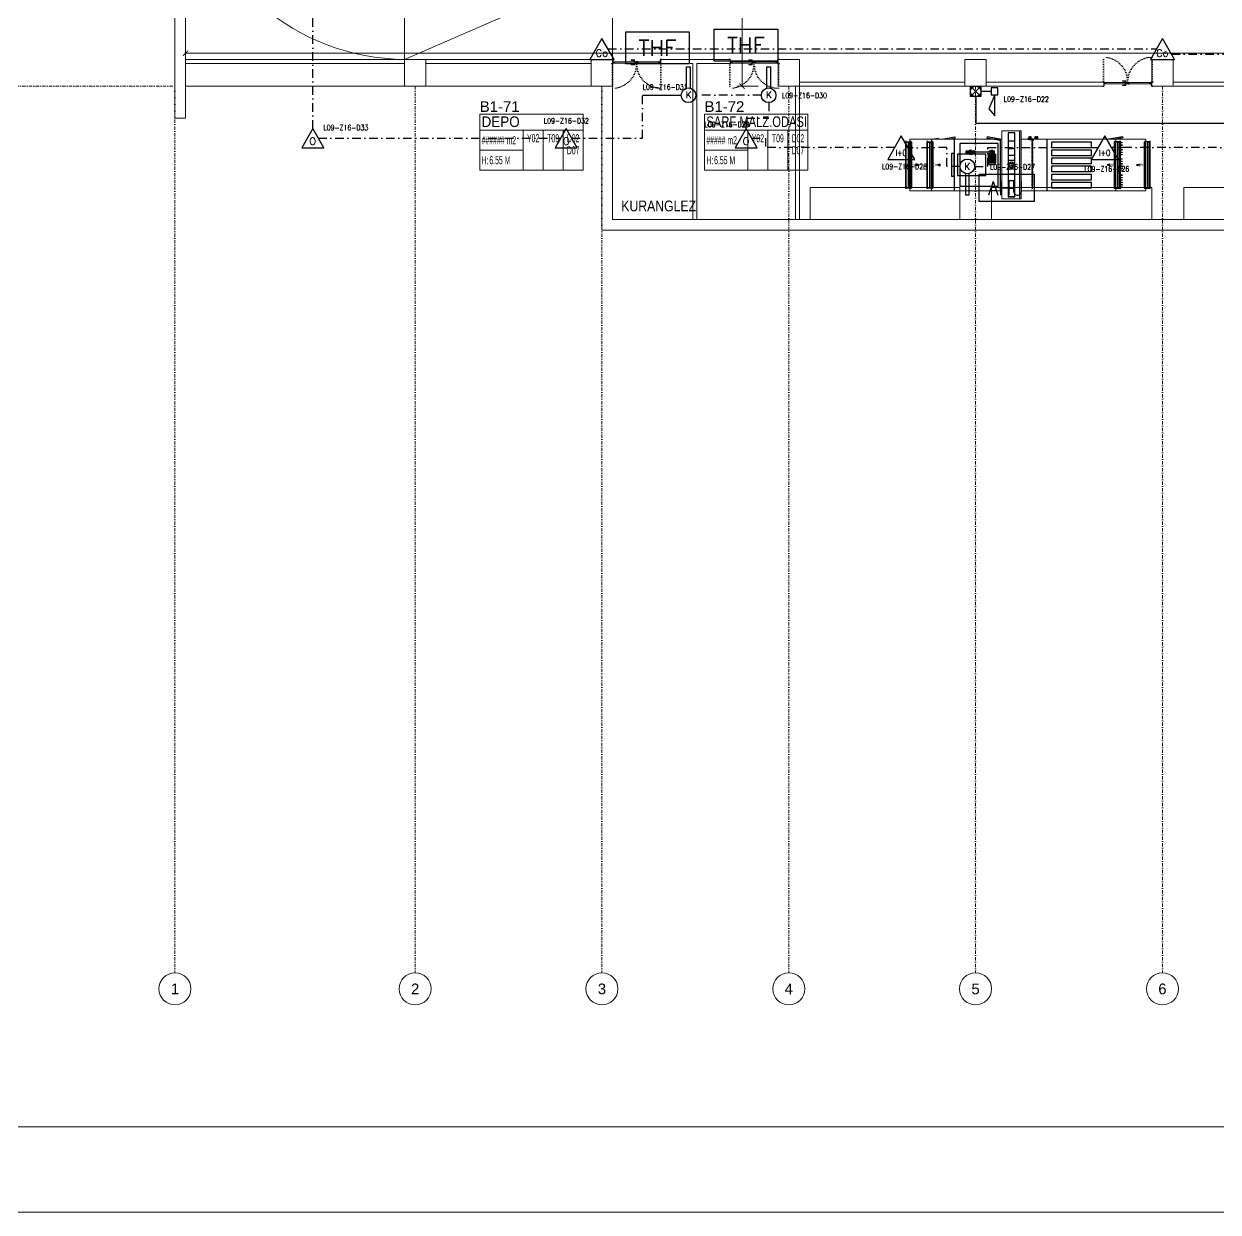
# Model space of a CAD drawing. Header units: metres. Extents: x -19121 to 152404, y -12107 to 29421.
# Drawn here: x 55434 to 59909, y -4219 to 233 of the extents above; entities that cross this region are included whole.
import ezdxf
from ezdxf.enums import TextEntityAlignment as Align

# ---------------------------------------------------------------- set-up
doc = ezdxf.new("R2010")
doc.units = ezdxf.units.M
doc.header["$LTSCALE"] = 50
doc.header["$MEASUREMENT"] = 0
for name, pattern in [('DASHDOT', [25.4, 12.7, -6.35, 0, -6.35]), ('DASHDOT2', [0.5, 0.25, -0.125, 0, -0.125]), ('DOT2', [0.125, 0, -0.125]), ('HIDDEN', [0.375, 0.25, -0.125])]:
    doc.linetypes.add(name, pattern=pattern)
doc.layers.get('0').update_dxf_attribs({"color": 9, "lineweight": 9})
for name, color, linetype, lineweight in [('00', 9, 'Continuous', 9), ('01', 9, 'Continuous', 9), ('06B', 9, 'Continuous', 9), ('06C', 9, 'Continuous', 9), ('06D', 9, 'Continuous', 9), ('09', 9, 'Continuous', 9), ('10', 9, 'Continuous', 9), ('20', 9, 'DOT2', 9), ('21', 9, 'Continuous', 9), ('21_mahal200', 9, 'Continuous', 9), ('24', 9, 'DASHDOT2', 9), ('25', 9, 'Continuous', 9), ('32-ekipman', 9, 'Continuous', 9), ('40A', 9, 'Continuous', 9), ('E-DEDEKTÖR NUMARALARI', 20, 'Continuous', 30), ('E-KABLO', 7, 'Continuous', 30), ('E-KABLO @ 1', 7, 'Continuous', 30), ('E-KANAL TİPİ DUMAN DEDEKTÖRÜ', 7, 'Continuous', 30), ('E-KARBONMONOKSİT DEDEKTÖRÜ', 7, 'Continuous', 30), ('E-KOMBİNE DEDEKTÖR (ISI+OPTİK DUMAN)', 7, 'Continuous', 30), ('E-OPTİK DUMAN DEDEKTÖRÜ', 7, 'Continuous', 30), ('E-TAZE HAVA FANI', 7, 'Continuous', 30), ('E-YANGIN', 7, 'Continuous', 30), ('E-YANGIN İHBAR KORNASI+FLAŞÖR', 7, 'Continuous', 30)]:
    doc.layers.add(name, color=color, linetype=linetype, lineweight=lineweight)
doc.styles.add('Arial', font='arial.ttf', dxfattribs={"height": 2.5})
doc.styles.add('E-YAZI', font='txttw.shx', dxfattribs={"height": 200})
doc.styles.add('MuuM_TEXT-STANDART', font='ARIALN.TTF')
doc.styles.add('ROMANS8', font='Txttw.shx')
doc.styles.get("Standard").update_dxf_attribs({"font": 'ARIALN.TTF'})
doc.dimstyles.new('MuuM_DIM200', dxfattribs={"dimscale": 20, "dimtxt": 2, "dimasz": 1, "dimexe": 1, "dimexo": 1, "dimgap": 1, "dimtad": 1, "dimdec": 1, "dimrnd": 0.5, "dimdsep": 46, "dimtxsty": 'MuuM_TEXT-STANDART', "dimblk": 'ARCHTICK', "dimcen": 0, "dimdle": 0.15, "dimclrd": 256, "dimclre": 256, "dimclrt": 256, "dimadec": 0, "dimazin": 0, "dimtfac": 5, "dimtdec": 1, "dimtix": 1, "dimtmove": 2, "dimatfit": 3, "dimldrblk": 'DOT', "dimfxl": 3, "dimfxlon": 1, "dimtolj": 1, "dimlwd": -1, "dimlwe": -1, "dimarcsym": 0})

# ---------------------------------------------------------------- blocks, each defined once
blk = doc.blocks.new('0_aks')
at = {"linetype": 'Continuous'}
blk.add_circle((0, 0), 3, dxfattribs=at)
at = {"style": 'Arial'}
blk.add_attdef('AKS', text='', height=2, dxfattribs=at).set_placement((0, 0), align=Align.MIDDLE_CENTER)
blk = doc.blocks.new('p-akslar_yeni')
at = {"layer": '24'}
for points in [[(-2190, -8575), (6415, -8575)], [(6415, -8575), (6415, -11897.2)], [(7315, -8575), (7315, -11897.2)], [(8015, -8575), (8015, -11897.2)], [(8715, -8575), (8715, -11897.2)], [(9415, -8575), (9415, -11897.2)], [(10115, -8575), (10115, -11897.2)]]:
    blk.add_lwpolyline(points, dxfattribs=at)
at = {"layer": '21', "xscale": 20, "yscale": 20, "zscale": 20}
for p, values in [((6415, -11957.2), {'AKS': '1'}), ((7315, -11957.2), {'AKS': '2'}), ((8015, -11957.2), {'AKS': '3'}), ((8715, -11957.2), {'AKS': '4'}), ((9415, -11957.2), {'AKS': '5'}), ((10115, -11957.2), {'AKS': '6'})]:
    blk.add_blockref('0_aks', p, dxfattribs=at).add_auto_attribs(values)
blk = doc.blocks.new('100_KARBONMONOKSİT DEDEKTÖRÜ 085')
at = {"layer": 'E-KARBONMONOKSİT DEDEKTÖRÜ', "color": 4}
blk.add_lwpolyline([(2.26, 0), (0, 3.92), (-2.26, 0)], close=True, dxfattribs=at)
at = {"layer": 'E-KARBONMONOKSİT DEDEKTÖRÜ', "color": 3, "style": 'E-YAZI'}
blk.add_text('Co', height=1.36, dxfattribs=at).set_placement((-0.02, 1.2), align=Align.MIDDLE)
blk = doc.blocks.new('KANAL TİPİ DUMAN DEDEKTÖRÜ')
at = {"layer": 'E-KANAL TİPİ DUMAN DEDEKTÖRÜ', "color": 4}
for p, q in [((0, 0.473), (0, 0)), ((0.085, 0), (0.085, 0.473)), ((0, 0), (0.085, 0))]:
    blk.add_line(p, q, dxfattribs=at)
blk.add_circle((0.043, 0.628), 0.161, dxfattribs=at)
at = {"layer": 'E-KANAL TİPİ DUMAN DEDEKTÖRÜ', "color": 3, "style": 'ROMANS8', "text_generation_flag": 4}
blk.add_text('K', height=0.15, rotation=359.907, dxfattribs=at).set_placement((0.043, 0.628), align=Align.MIDDLE)
blk = doc.blocks.new('100_YANGIN İHBAR KORNASI+FLAŞÖR 085')
at = {"layer": 'E-YANGIN İHBAR KORNASI+FLAŞÖR', "color": 4}
for p, q in [((0.56, 5.32), (0.56, 1.4)), ((1.69, 4.04), (0.56, 5.32)), ((0.58, 1.4), (1.69, 4.04)), ((-0.02, 1.4), (-0.02, 0.11)), ((1.27, 1.4), (-0.02, 1.4)), ((-0.02, 0.11), (1.27, 0.11)), ((1.27, 0.11), (1.27, 1.4)), ((1.27, 0.76), (3.17, 0.76)), ((3.17, 1.74), (5.13, -0.22))]:
    blk.add_line(p, q, dxfattribs=at)
blk.add_lwpolyline([(3.17, -0.22), (3.17, 1.74), (5.13, 1.74), (5.13, -0.22)], close=True, dxfattribs=at)
blk.add_lwpolyline([(5.13, 1.74), (3.17, -0.22)], dxfattribs=at)
blk.add_circle((4.15, 0.76), 0.979, dxfattribs=at)
blk = doc.blocks.new('E-AHU KLIMA SANTRALI')
at = {"layer": 'E-YANGIN', "color": 2}
blk.add_lwpolyline([(-68.5, 0), (-68.5, 69), (68.5, 69), (68.5, 0)], close=True, dxfattribs=at)
at = {"layer": 'E-YANGIN', "color": 2, "style": 'E-YAZI'}
blk.add_text('AHU', height=34, dxfattribs=at).set_placement((-47.3, 16.4))
blk = doc.blocks.new('*U365')
at = {"layer": 'E-KANAL TİPİ DUMAN DEDEKTÖRÜ', "color": 4}
for p, q in [((-0.42, 6.28), (0.42, 6.28)), ((-0.42, 1.55), (-0.42, 6.28)), ((0.42, 6.28), (0.42, 1.55))]:
    blk.add_line(p, q, dxfattribs=at)
blk.add_circle((0, 0), 1.61, dxfattribs=at)
at = {"layer": 'E-KANAL TİPİ DUMAN DEDEKTÖRÜ', "color": 3, "style": 'ROMANS8'}
blk.add_text('K', height=1.5, rotation=359.9592, dxfattribs=at).set_placement((0.06, 0.1), align=Align.MIDDLE)
blk = doc.blocks.new('100_KOMBİNE DEDEKTÖR (ISI+OPTİK DUMAN) 085')
at = {"layer": 'E-KOMBİNE DEDEKTÖR (ISI+OPTİK DUMAN)', "color": 4}
blk.add_lwpolyline([(2.55, 0), (0, 4.42), (-2.55, 0)], close=True, dxfattribs=at)
at = {"layer": 'E-KOMBİNE DEDEKTÖR (ISI+OPTİK DUMAN)', "color": 3, "style": 'E-YAZI', "width": 0.8}
blk.add_text('I+O', height=1.102, dxfattribs=at).set_placement((-0.02, 1.22), align=Align.MIDDLE)
blk = doc.blocks.new('100_OPTİK DUMAN DEDEKTÖRÜ 085')
at = {"layer": 'E-OPTİK DUMAN DEDEKTÖRÜ', "color": 4}
blk.add_lwpolyline([(2.06, 0), (0, 3.57), (-2.06, 0)], close=True, dxfattribs=at)
at = {"layer": 'E-OPTİK DUMAN DEDEKTÖRÜ', "color": 3, "style": 'E-YAZI'}
blk.add_text('O', height=1.36, dxfattribs=at).set_placement((-0.02, 1.2), align=Align.MIDDLE)
blk = doc.blocks.new('A$C4053522B')
at = {"layer": 'E-TAZE HAVA FANI', "color": 4}
blk.add_lwpolyline([(-35, 0), (-35, 35.3), (35, 35.3), (35, 0)], close=True, dxfattribs=at)
at = {"layer": 'E-TAZE HAVA FANI', "color": 3, "style": 'E-YAZI'}
blk.add_text('THF', height=17.38, dxfattribs=at).set_placement((0, 17.6), align=Align.MIDDLE_CENTER)
blk = doc.blocks.new('1.bod.mimari.elk')
at = {"layer": '01'}
for points in [[(40, -8750), (0, -8750), (0, -2950), (40, -2950), (40, -8750), (40, -8750)], [(860, -8630), (940, -8630), (940, -8530), (860, -8530)], [(1560, -8630), (1640, -8630), (1640, -8530), (1560, -8530)], [(2260, -8630), (2340, -8630), (2340, -8530), (2260, -8530)], [(2960, -8630), (3040, -8630), (3040, -8530), (2960, -8530)], [(3660, -8630), (3740, -8630), (3740, -8530), (3660, -8530)]]:
    blk.add_lwpolyline(points, close=True, dxfattribs=at)
blk = doc.blocks.new('P-KURANGLEZ')
at = {"layer": '01'}
blk.add_lwpolyline([(5355, -500), (5355, -540), (1600, -540), (1600, 0), (1640, 0), (1640, -500)], close=True, dxfattribs=at)
at = {"layer": '21', "style": 'MuuM_TEXT-STANDART'}
blk.add_text('KURANGLEZ', height=40, dxfattribs=at).set_placement((1672.4, -468.9))
blk = doc.blocks.new('_ArchTick')
at = {"color": 0, "linetype": 'ByBlock', "const_width": 0.15}
blk.add_lwpolyline([(-0.5, -0.5), (0.5, 0.5)], dxfattribs=at)
blk = doc.blocks.new('*D449')
at = {"layer": '25', "transparency": 16777216}
for p, q in [((89936.1, -1744.3), (101902.1, -1744.3)), ((89939.1, -1804.3), (89939.1, -1724.3)), ((101899.1, -1768), (101899.1, -1724.3))]:
    blk.add_line(p, q, dxfattribs=at)
at = {"layer": '25', "transparency": 16777216, "xscale": 20, "yscale": 20, "zscale": 20, "rotation": 180}
blk.add_blockref('_ArchTick', (89939.1, -1744.3), dxfattribs=at)
at = {"layer": '25', "transparency": 16777216, "xscale": 20, "yscale": 20, "zscale": 20}
blk.add_blockref('_ArchTick', (101899.1, -1744.3), dxfattribs=at)
at = {"layer": '25', "transparency": 16777216, "insert": (95919.1, -1698.8), "char_height": 50, "attachment_point": 5, "style": 'MuuM_TEXT-STANDART'}
blk.add_mtext('\\A1;11960', dxfattribs=at)
blk = doc.blocks.new('_Dot')
at = {"color": 0, "linetype": 'ByBlock', "lineweight": -2}
blk.add_line((-0.5, 0), (-1, 0), dxfattribs=at)
at = {"color": 0, "linetype": 'ByBlock', "const_width": 0.5}
blk.add_lwpolyline([(-0.25, 0, 1), (0.25, 0, 1)], format="xyb", close=True, dxfattribs=at)
blk = doc.blocks.new('*D450')
at = {"layer": '25', "transparency": 16777216}
for p, q in [((92023.8, -1068), (92003.8, -1068)), ((92023.8, -1871), (92023.8, -1065)), ((92083.8, -1868), (92003.8, -1868))]:
    blk.add_line(p, q, dxfattribs=at)
at = {"layer": '25', "transparency": 16777216, "xscale": 20, "yscale": 20, "zscale": 20}
for p, rotation in [((92023.8, -1068), 90), ((92023.8, -1868), 270)]:
    blk.add_blockref('_ArchTick', p, dxfattribs=dict(at, rotation=rotation))
at = {"layer": '25', "transparency": 16777216, "insert": (91978.3, -1468), "char_height": 50, "attachment_point": 5, "rotation": 90, "style": 'MuuM_TEXT-STANDART'}
blk.add_mtext('\\A1;800', dxfattribs=at)
blk = doc.blocks.new('lhjgsddv vxxcv')
for p, q in [((3444, 2240), (3505, 2240)), ((3444, 2240), (3505, 2240)), ((3444, -305), (3444, 2240)), ((4105, 2240), (3505, 2240)), ((4166, 2240), (4105, 2240)), ((4166, 2240), (4105, 2240)), ((4166, -305), (4166, 2240)), ((0, 1935), (800, 1935)), ((0, 0), (0, 1935)), ((800, 1935), (861, 1935)), ((800, 0), (800, 1935)), ((861, 1935), (1661, 1935)), ((1661, 1935), (1661, 1935)), ((1722, 1935), (1661, 1935)), ((1722, 1935), (1783, 1935)), ((3383, 1935), (1783, 1935)), ((3444, 1935), (3383, 1935)), ((4166, 1935), (4227, 1935)), ((4427, 1935), (4227, 1935)), ((4627, 1935), (4427, 1935)), ((4602, 1855), (4552, 1880)), ((4552, 1830), (4602, 1855)), ((4602, 1805), (4552, 1830)), ((5127, 1935), (4627, 1935)), ((5188, 1935), (5127, 1935)), ((5188, 1935), (5249, 1935)), ((6849, 1935), (5249, 1935)), ((7649, 1935), (6849, 1935)), ((7710, 1935), (7649, 1935)), ((7710, 0), (7710, 1935)), ((8771, 1935), (7710, 1935)), ((7870, 1935), (7971, 1935)), ((8832, 1935), (8771, 1935)), ((8832, 0), (8832, 1935)), ((0, 0), (800, 0)), ((800, 0), (861, 0)), ((861, 0), (1661, 0)), ((1722, 0), (1661, 0)), ((1722, 0), (1783, 0)), ((3383, 0), (1783, 0)), ((3444, 0), (3383, 0)), ((4166, 0), (4227, 0)), ((4427, 0), (4227, 0)), ((4627, 0), (4427, 0)), ((5127, 0), (4627, 0)), ((5188, 0), (5127, 0)), ((5188, 0), (5249, 0)), ((6849, 0), (5249, 0)), ((7649, 0), (6849, 0)), ((7710, 0), (7649, 0)), ((7710, 0), (7971, 0)), ((8771, 0), (7971, 0)), ((8832, 0), (8771, 0)), ((3444, -305), (3505, -305)), ((3444, -305), (3505, -305)), ((4105, -305), (3505, -305)), ((4166, -305), (4105, -305)), ((4166, -305), (4105, -305))]:
    blk.add_line(p, q)
at = {"color": 252, "lineweight": -3}
for p, q in [((4105, -305), (4105, 2240)), ((-160, 67), (-160, 1867)), ((-67, 97), (-67, 1837)), ((25, 67), (25, 1867)), ((640, 68), (640, 1868)), ((733, 98), (733, 1838)), ((825, 68), (825, 1868)), ((1661, 0), (1661, 1935)), ((1661, 25), (1661, 1910)), ((3383, 0), (3383, 1935)), ((3930, 2165), (3680, 2165)), ((3930, 1855), (3680, 1855)), ((4552, 1780), (4602, 1805)), ((5127, 0), (5127, 1935)), ((7685, 68), (7685, 1868)), ((7777, 98), (7777, 1838)), ((7870, 68), (7870, 1868)), ((8807, 67), (8807, 1867)), ((8899, 97), (8899, 1837)), ((8992, 67), (8992, 1867)), ((1867, 567), (1867, 1368)), ((3930, 1566), (3680, 1566)), ((4602, 1755), (4552, 1780)), ((4552, 1730), (4602, 1755)), ((4602, 1705), (4552, 1730)), ((4552, 1680), (4602, 1705)), ((4602, 1655), (4552, 1680)), ((4552, 1630), (4602, 1655)), ((4602, 1605), (4552, 1630)), ((4552, 1580), (4602, 1605)), ((4602, 1555), (4552, 1580)), ((4552, 1530), (4602, 1555)), ((4602, 1505), (4552, 1530)), ((4552, 1480), (4602, 1505)), ((4602, 1455), (4552, 1480)), ((4552, 1430), (4602, 1455)), ((4602, 1405), (4552, 1430)), ((4552, 1380), (4602, 1405)), ((4602, 1355), (4552, 1380)), ((4552, 1330), (4602, 1355)), ((3930, 1318), (3680, 1318)), ((3930, 1128), (3680, 1128)), ((3930, 1008), (3680, 1008)), ((3705, 992), (3680, 942)), ((3730, 942), (3680, 942)), ((3930, 927), (3680, 927)), ((3705, 992), (3730, 942)), ((3905, 942), (3880, 992)), ((3930, 992), (3880, 992)), ((3905, 942), (3930, 992)), ((4602, 1305), (4552, 1330)), ((4552, 1280), (4602, 1305)), ((4602, 1255), (4552, 1280)), ((4552, 1230), (4602, 1255)), ((4602, 1205), (4552, 1230)), ((4552, 1180), (4602, 1205)), ((4602, 1155), (4552, 1180)), ((4552, 1130), (4602, 1155)), ((4602, 1105), (4552, 1130)), ((4552, 1080), (4602, 1105)), ((4602, 1055), (4552, 1080)), ((4552, 1030), (4602, 1055)), ((4602, 1005), (4552, 1030)), ((4552, 980), (4602, 1005)), ((4602, 955), (4552, 980)), ((4552, 930), (4602, 955)), ((4602, 905), (4552, 930)), ((4552, 880), (4602, 905)), ((3152, 483), (2104, 483)), ((2968, 567), (2968, 887)), ((3012, 567), (3012, 887)), ((3064, 567), (3064, 887)), ((3116, 567), (3116, 887)), ((3160, 567), (3160, 887)), ((3189, 567), (3189, 887)), ((3200, 567), (3200, 887)), ((3930, 807), (3680, 807)), ((3930, 617), (3680, 617)), ((4602, 855), (4552, 880)), ((4552, 830), (4602, 855)), ((4602, 805), (4552, 830)), ((4552, 780), (4602, 805)), ((4602, 755), (4552, 780)), ((4552, 730), (4602, 755)), ((4602, 705), (4552, 730)), ((4552, 680), (4602, 705)), ((4602, 655), (4552, 680)), ((4552, 630), (4602, 655)), ((4602, 605), (4552, 630)), ((4552, 580), (4602, 605)), ((4602, 555), (4552, 580)), ((4552, 530), (4602, 555)), ((4602, 505), (4552, 530)), ((4552, 480), (4602, 505)), ((4602, 455), (4552, 480)), ((4552, 430), (4602, 455)), ((861, 0), (1058, -34)), ((1058, -34), (1064, 0)), ((1183, 0), (1675, -87)), ((1472, 0), (1684, -37)), ((1661, 0), (1661, 0)), ((3375, 50), (2883, -37)), ((3384, 0), (2891, -86)), ((3384, 0), (3375, 50)), ((3930, 369), (3680, 369)), ((3930, 80), (3680, 80)), ((4618, 50), (4421, 15)), ((4430, -34), (4421, 15)), ((4627, 0), (4430, -34)), ((4602, 405), (4552, 430)), ((4552, 380), (4602, 405)), ((4602, 355), (4552, 380)), ((4552, 330), (4602, 355)), ((4602, 305), (4552, 330)), ((4552, 280), (4602, 305)), ((4602, 255), (4552, 280)), ((4552, 230), (4602, 255)), ((4602, 205), (4552, 230)), ((4552, 180), (4602, 205)), ((4602, 155), (4552, 180)), ((4552, 130), (4602, 155)), ((4602, 105), (4552, 130)), ((4552, 80), (4602, 105)), ((4602, 55), (4552, 80)), ((4627, 0), (4618, 50)), ((7372, 0), (7962, -104)), ((7658, 0), (7971, -55)), ((1675, -87), (1684, -37)), ((2891, -86), (2883, -37)), ((3930, -230), (3680, -230)), ((7962, -104), (7971, -55))]:
    blk.add_line(p, q, dxfattribs=at)
for points in [[(-160, 97), (25, 97), (25, 1837), (-160, 1837), (-160, 97)], [(-141, 107), (7, 107), (7, 1827), (-141, 1827), (-141, 107)], [(0, 97), (61, 97), (61, 1837), (0, 1837), (0, 97)], [(640, 98), (825, 98), (825, 1838), (640, 1838), (640, 98)], [(659, 108), (807, 108), (807, 1828), (659, 1828), (659, 108)], [(800, 98), (861, 98), (861, 1838), (800, 1838), (800, 98)], [(3930, -230), (3680, -230), (3680, 2165), (3930, 2165), (3930, -230)], [(6799, 1623), (5299, 1623), (5299, 1823), (6799, 1823), (6799, 1623)], [(7710, 98), (7649, 98), (7649, 1838), (7710, 1838), (7710, 98)], [(7870, 98), (7685, 98), (7685, 1838), (7870, 1838), (7870, 98)], [(7851, 108), (7703, 108), (7703, 1828), (7851, 1828), (7851, 108)], [(8832, 97), (8771, 97), (8771, 1837), (8832, 1837), (8832, 97)], [(8992, 97), (8807, 97), (8807, 1837), (8992, 1837), (8992, 97)], [(8973, 107), (8825, 107), (8825, 1827), (8973, 1827), (8973, 107)], [(1661, 542), (1561, 542), (1561, 1393), (1661, 1393), (1661, 542)], [(2845, 567), (1783, 567), (1783, 1368), (2845, 1368), (2845, 567)], [(3303, 166), (1863, 166), (1863, 1768), (3303, 1768), (3303, 166)], [(6799, 1321), (5299, 1321), (5299, 1521), (6799, 1521), (6799, 1321)], [(6799, 1019), (5299, 1019), (5299, 1219), (6799, 1219), (6799, 1019)], [(6799, 716), (5299, 716), (5299, 916), (6799, 916), (6799, 716)], [(2437, 455), (2097, 455), (2097, 511), (2437, 511), (2437, 455)], [(2318, 511), (2216, 511), (2216, 567), (2318, 567), (2318, 511)], [(2318, 431), (2216, 431), (2216, 455), (2318, 455), (2318, 431)], [(3200, 567), (2928, 567), (2928, 887), (3200, 887), (3200, 567)], [(3166, 455), (2962, 455), (2962, 511), (3166, 511), (3166, 455)], [(3132, 647), (2996, 647), (2996, 807), (3132, 807), (3132, 647)], [(3098, 511), (3030, 511), (3030, 567), (3098, 567), (3098, 511)], [(3098, 431), (3030, 431), (3030, 455), (3098, 455), (3098, 431)], [(6799, 414), (5299, 414), (5299, 614), (6799, 614), (6799, 414)], [(6799, 112), (5299, 112), (5299, 312), (6799, 312), (6799, 112)]]:
    blk.add_lwpolyline(points, close=True, dxfattribs=at)
for points in [[(0, 61), (0, 61), (0, 1874), (0, 1874), (0, 61)], [(800, 61), (800, 61), (800, 1874), (800, 1874), (800, 61)], [(7710, 61), (7710, 61), (7710, 1874), (7710, 1874), (7710, 61)], [(8832, 61), (8832, 61), (8832, 1874), (8832, 1874), (8832, 61)]]:
    blk.add_lwpolyline(points, close=True)
for points in [[(7870, 1788), (7944, 1793), (7944, 1813), (7870, 1818)], [(7870, 1698), (7944, 1703), (7944, 1723), (7870, 1728)], [(7870, 1608), (7944, 1613), (7944, 1633), (7870, 1638)], [(7870, 1518), (7944, 1523), (7944, 1543), (7870, 1548)], [(7870, 1428), (7944, 1433), (7944, 1453), (7870, 1458)], [(7870, 1338), (7944, 1343), (7944, 1363), (7870, 1368)], [(225, 967), (325, 967), (225, 997), (225, 937), (325, 967)], [(1125, 968), (1025, 968), (1125, 998), (1125, 938), (1025, 968)], [(3200, 887), (3166, 968), (2962, 968), (2928, 887)], [(7485, 968), (7385, 968), (7485, 998), (7485, 938), (7385, 968)], [(7870, 1178), (7944, 1183), (7944, 1203), (7870, 1208)], [(7870, 1088), (7944, 1093), (7944, 1113), (7870, 1118)], [(7870, 998), (7944, 1003), (7944, 1023), (7870, 1028)], [(7870, 908), (7944, 913), (7944, 933), (7870, 938)], [(8507, 967), (8607, 967), (8507, 997), (8507, 937), (8607, 967)], [(7870, 818), (7944, 823), (7944, 843), (7870, 848)], [(7870, 728), (7944, 733), (7944, 753), (7870, 758)], [(7870, 568), (7944, 573), (7944, 593), (7870, 598)], [(7870, 478), (7944, 483), (7944, 503), (7870, 508)], [(4480, 0), (4480, -90), (4453, -90), (4453, 0)], [(4534, 0), (4534, -90), (4507, -90), (4507, 0)], [(4722, 0), (4722, -90), (4682, -90), (4682, 0)], [(4794, 0), (4794, -90), (4754, -90), (4754, 0)], [(7870, 388), (7944, 393), (7944, 413), (7870, 418)], [(7870, 298), (7944, 303), (7944, 323), (7870, 328)], [(7870, 208), (7944, 213), (7944, 233), (7870, 238)], [(7870, 118), (7944, 123), (7944, 143), (7870, 148)]]:
    blk.add_lwpolyline(points, dxfattribs=at)
blk.add_circle((3805, 968), 100, dxfattribs=at)
for s, p in [('FA', (46, 917)), ('EA', (843, 918)), ('RA', (7436, 918)), ('SA', (8565, 917))]:
    blk.add_text(s, height=100, dxfattribs=at).set_placement(p)
blk = doc.blocks.new('p-ızgara_mekanik')
at = {"layer": '06D'}
for points in [[(2380, 40), (2940.5, 40), (2940.5, 160), (2380, 160)], [(3060, 40), (3660, 40), (3660, 160), (3060, 160)], [(3780, 40), (4340, 40), (4340, 160), (3780, 160)], [(4460, 40), (5260, 40), (5260, 160), (4460, 160)], [(5460, 40), (6060, 40), (6060, 160), (5460, 160)], [(6180, 40), (6740, 40), (6740, 160), (6180, 160)], [(6860, 40), (7420, 40), (7420, 160), (6860, 160)], [(7620, 40), (8420, 40), (8420, 160), (7620, 160)]]:
    blk.add_lwpolyline(points, close=True, dxfattribs=at)
blk = doc.blocks.new('prf-scr2')
at = {"linetype": 'DOT2', "ltscale": 10}
blk.add_line((0, 0.2), (0, -1.1), dxfattribs=at)
for p, q in [((-0.1, -0.2), (0.1, -0.3)), ((0.1, -0.2), (-0.1, -0.2)), ((0.1, -0.3), (-0.1, -0.3)), ((-0.1, -0.3), (0.1, -0.4)), ((0.1, -0.4), (-0.1, -0.4)), ((0.1, -0.5), (-0.1, -0.4)), ((-0.1, -0.4), (0.1, -0.4)), ((0.1, -0.6), (-0.1, -0.5)), ((-0.1, -0.5), (0.1, -0.5)), ((-0.1, -0.6), (0.1, -0.7)), ((0.1, -0.6), (-0.1, -0.6)), ((-0.1, -0.6), (0.1, -0.6)), ((-0.1, -0.7), (0.1, -0.8)), ((0.1, -0.7), (-0.1, -0.7)), ((-0.1, -0.8), (0.1, -0.8)), ((0.1, -0.8), (-0.1, -0.8)), ((0.1, -0.2), (0, -0.1)), ((0, -0.2), (0.1, -0.2))]:
    blk.add_line(p, q)
blk.add_lwpolyline([(0.2, 0), (-0.2, 0), (-0.2, 0), (-0.1, -0.1), (0.1, -0.1), (0.2, 0), (0.2, 0)], close=True)
for points in [[(0.2, 0), (-0.2, 0)], [(-0.1, -0.1), (-0.1, -0.2), (-0.1, -0.2), (-0.1, -0.2), (-0.1, -0.2), (-0.1, -0.3), (-0.1, -0.3), (-0.1, -0.3), (-0.1, -0.3), (-0.1, -0.4), (-0.1, -0.4), (-0.1, -0.4), (-0.1, -0.4), (-0.1, -0.4), (-0.1, -0.5), (-0.1, -0.5), (-0.1, -0.5), (-0.1, -0.5), (-0.1, -0.5), (-0.1, -0.5), (-0.1, -0.6), (-0.1, -0.6), (-0.1, -0.6), (-0.1, -0.6), (-0.1, -0.6), (-0.1, -0.7), (-0.1, -0.7), (-0.1, -0.7), (-0.1, -0.7), (-0.1, -0.7), (-0.1, -0.8), (-0.1, -0.8), (-0.1, -0.8), (-0.1, -0.8), (0, -0.9), (0, -0.9), (0, -0.9), (0.1, -0.8), (0.1, -0.8), (0.1, -0.7), (0.1, -0.7), (0.1, -0.7), (0.1, -0.7), (0.1, -0.7), (0.1, -0.7), (0.1, -0.6), (0.1, -0.6), (0.1, -0.6), (0.1, -0.6), (0.1, -0.6), (0.1, -0.5), (0.1, -0.5), (0.1, -0.5), (0.1, -0.5), (0.1, -0.4), (0.1, -0.4), (0.1, -0.4), (0.1, -0.4), (0.1, -0.4), (0.1, -0.3), (0.1, -0.3), (0.1, -0.3), (0.1, -0.3), (0.1, -0.3), (0.1, -0.3), (0.1, -0.2), (0.1, -0.2), (0.1, -0.2), (0.1, -0.2), (0.1, -0.2), (0.1, -0.1)]]:
    blk.add_lwpolyline(points)
blk = doc.blocks.new('gr-p-barel kilitli kapı kolu')
at = {"flags": 128}
for points in [[(-0.9, 0.8), (-0.9, 4.9), (-11.7, 4.9), (-11.7, 6.7), (0.9, 6.7), (0.9, 0.8)], [(-0.8, 5), (0.8, 6.6)]]:
    blk.add_lwpolyline(points, dxfattribs=at)
blk.add_lwpolyline([(-2.75, 0), (-2.75, 0.7), (2.75, 0.7), (2.75, 0)])
blk.add_lwpolyline([(-1.3, 0.7), (1.3, 0.7), (1.3, 0.8), (-1.3, 0.8)], close=True)
blk = doc.blocks.new('p-de-02')
at = {"layer": '06C'}
blk.add_lwpolyline([(106.3, -16.6, 1), (106.3, -15.8), (104.3, -15.8), (104.3, -16.6), (106.4, -16.6)], format="xyb", dxfattribs=at)
blk.add_arc((106.3, -16.2), 0.5, 233.1301, 126.8699, dxfattribs=at)
at = {"layer": '09'}
for p, q in [((108.1, -16.7), (108.1, -16.6)), ((108.2, -16.7), (108.2, -16.6)), ((108.3, -16.6), (108.3, -16.7)), ((108.4, -16.7), (108.4, -16.6)), ((108.5, -16.6), (108.5, -16.7)), ((108.6, -16.7), (108.6, -16.6)), ((108.7, -16.6), (108.7, -16.7)), ((108.8, -16.6), (108.8, -16.7)), ((109.3, -21.9), (109.3, -21.7)), ((109.4, -21.7), (109.4, -21.9)), ((109.5, -21.9), (109.5, -21.7)), ((109.6, -21.7), (109.6, -21.9)), ((109.7, -21.9), (109.7, -21.7)), ((109.8, -21.7), (109.8, -21.9)), ((109.9, -21.9), (109.9, -21.7)), ((110, -21.9), (110, -21.7))]:
    blk.add_line(p, q, dxfattribs=at)
at = {"layer": '10'}
for points in [[(14.2, -6.8, -0.414214), (14.3, -6.7), (18.7, -6.7, -0.414214), (18.8, -6.8), (18.8, -14.1), (19, -14.1), (19, -6.8, 0.414214), (18.7, -6.5), (14.3, -6.5, 0.414214), (14, -6.8), (14, -7.7, 0.414214), (14.3, -8), (15.4, -8), (15.4, -7.8), (14.3, -7.8, -0.414214), (14.2, -7.7)], [(19, -9.7, -0.414214), (19.3, -9.4), (20.3, -9.4, -0.414214), (20.6, -9.7), (20.6, -16.1, -0.414214), (20.3, -16.4, -0.414214), (20, -16.1), (20, -15.2), (19, -15.2), (19, -24.2, -0.414214), (18.7, -24.5), (14.3, -24.5, -0.414214), (14, -24.2), (14, -23.3, -0.414214), (14.3, -23), (15.4, -23), (15.4, -23.2), (14.3, -23.2, 0.414214), (14.2, -23.3), (14.2, -24.2, 0.414214), (14.3, -24.3), (18.7, -24.3, 0.414214), (18.8, -24.2), (18.8, -15), (20.2, -15), (20.2, -16.1, 0.414214), (20.3, -16.2, 0.414214), (20.4, -16.1), (20.4, -9.7, 0.414214), (20.3, -9.6), (19.3, -9.6, 0.414214), (19.2, -9.7), (19.2, -10.6), (19, -10.6)], [(18.4, -25), (19.8, -24.4), (19.8, -21.5), (20, -21.5), (20, -24.5), (18.5, -25.2, -14.796002)], [(198.6, -9.7, 0.414214), (198.3, -9.4), (197.3, -9.4, 0.414214), (197, -9.7), (197, -16.1, 0.414214), (197.3, -16.4, 0.414214), (197.6, -16.1), (197.6, -15.2), (198.6, -15.2), (198.6, -24.2, 0.414214), (198.9, -24.5), (203.3, -24.5, 0.414214), (203.6, -24.2), (203.6, -23.3, 0.414214), (203.3, -23), (202.2, -23), (202.2, -23.2), (203.3, -23.2, -0.414214), (203.4, -23.3), (203.4, -24.2, -0.414214), (203.3, -24.3), (198.9, -24.3, -0.414214), (198.8, -24.2), (198.8, -15), (197.4, -15), (197.4, -16.1, -0.414214), (197.3, -16.2, -0.414214), (197.2, -16.1), (197.2, -9.7, -0.414214), (197.3, -9.6), (198.3, -9.6, -0.414214), (198.4, -9.7), (198.4, -10.6), (198.6, -10.6)], [(199.2, -25), (197.8, -24.4), (197.8, -21.5), (197.6, -21.5), (197.6, -24.5), (199.1, -25.2, 14.796002)], [(203.4, -6.8, 0.414214), (203.3, -6.7), (198.9, -6.7, 0.414214), (198.8, -6.8), (198.8, -14.1), (198.6, -14.1), (198.6, -6.8, -0.414214), (198.9, -6.5), (203.3, -6.5, -0.414214), (203.6, -6.8), (203.6, -7.7, -0.414214), (203.3, -8), (202.2, -8), (202.2, -7.8), (203.3, -7.8, 0.414214), (203.4, -7.7)]]:
    blk.add_lwpolyline(points, format="xyb", close=True, dxfattribs=at)
for points in [[(108.2, -20.1), (108.2, -18.1), (108.5, -18.1), (108.5, -17), (20.3, -17), (20.3, -18.1), (20.6, -18.1), (20.6, -20.1), (20.3, -20.1), (20.3, -18.3), (20, -18.3), (20, -16.7), (108.8, -16.7), (108.8, -18.3), (108.5, -18.3), (108.5, -20.1)], [(108.2, -18.1), (108.2, -20.1), (108.8, -20.1), (108.8, -21.7), (20, -21.7), (20, -20.1), (20.6, -20.1), (20.6, -18.1), (20.9, -18.1), (20.9, -20.3), (20.3, -20.3), (20.3, -21.4), (108.5, -21.4), (108.5, -20.3), (107.9, -20.3), (107.9, -18.1), (108.2, -18.1)], [(109.9, -20.1), (109.9, -18.1), (109.6, -18.1), (109.6, -17), (197.3, -17), (197.3, -18.1), (197, -18.1), (197, -20.1), (197.3, -20.1), (197.3, -18.3), (197.6, -18.3), (197.6, -16.7), (109.3, -16.7), (109.3, -18.3), (109.6, -18.3), (109.6, -20.1)], [(109.9, -18.1), (109.9, -20.1), (109.3, -20.1), (109.3, -21.7), (197.6, -21.7), (197.6, -20.1), (197, -20.1), (197, -18.1), (196.7, -18.1), (196.7, -20.3), (197.3, -20.3), (197.3, -21.4), (109.6, -21.4), (109.6, -20.3), (110.2, -20.3), (110.2, -18.1), (109.9, -18.1)]]:
    blk.add_lwpolyline(points, dxfattribs=at)
for points in [[(20.9, -17.2), (26.9, -17.2), (26.9, -21.2), (20.9, -21.2)], [(21.2, -17.5), (26.6, -17.5), (26.6, -20.9), (21.2, -20.9)], [(107.9, -17.2), (101.9, -17.2), (101.9, -21.2), (107.9, -21.2)], [(107.6, -17.5), (102.2, -17.5), (102.2, -20.9), (107.6, -20.9)], [(108.1, -22.4), (110, -22.4), (110, -21.9), (108.1, -21.9), (107.5, -21.9), (107.5, -22.4)], [(110, -16.1), (108.1, -16.1), (108.1, -16.6), (110.6, -16.6), (110.6, -16.6), (110.6, -16.1)], [(110.2, -17.2), (116.2, -17.2), (116.2, -21.2), (110.2, -21.2)], [(110.5, -17.5), (115.9, -17.5), (115.9, -20.9), (110.5, -20.9)], [(196.7, -17.2), (192.7, -17.2), (192.7, -21.2), (196.7, -21.2)], [(196.4, -17.5), (193, -17.5), (193, -20.9), (196.4, -20.9)]]:
    blk.add_lwpolyline(points, close=True, dxfattribs=at)
for centre in [(17.8, -25.5), (199.8, -25.5)]:
    blk.add_circle(centre, 0.55, dxfattribs=at)
at = {"layer": '20'}
for p, q in [((17.8, -25.5), (17.8, -116)), ((199.8, -25.5), (199.8, -116))]:
    blk.add_line(p, q, dxfattribs=at)
at = {"layer": '20', "linetype": 'HIDDEN'}
for points in [[(18.6, -24.3), (18.6, -23), (17.1, -23), (17.1, -24.3)], [(18.4, -25), (18.4, -23.2), (17.3, -23.2), (17.3, -25)], [(199, -24.3), (199, -23), (200.5, -23), (200.5, -24.3)], [(199.2, -25), (199.2, -23.2), (200.3, -23.2), (200.3, -25)]]:
    blk.add_lwpolyline(points, dxfattribs=at)
at = {"layer": '20'}
for centre, start, end in [((17.8, -25.5), 270, 2.4057), ((199.8, -25.5), 177.5943, 270)]:
    blk.add_arc(centre, 90.5, start, end, dxfattribs=at)
at = {"layer": '06B', "xscale": -1}
blk.add_blockref('gr-p-barel kilitli kapı kolu', (117.3, -16.7), dxfattribs=at)
at = {"layer": '06B', "rotation": 180}
blk.add_blockref('gr-p-barel kilitli kapı kolu', (117.3, -21.7), dxfattribs=at)
at = {"layer": '10', "xscale": -1, "rotation": 90}
for p in [(20.3, -19.2), (109.6, -19.2)]:
    blk.add_blockref('prf-scr2', p, dxfattribs=at)
at = {"layer": '10', "rotation": 270}
for p in [(108.5, -19.2), (197.3, -19.2)]:
    blk.add_blockref('prf-scr2', p, dxfattribs=at)
blk = doc.blocks.new('0_roomno2')
blk.add_lwpolyline([(19.38, -10.5), (0, -10.5), (0, 0), (19.38, 0)], close=True)
for points in [[(0, -3), (19.38, -3)], [(8.12, -3), (8.12, -10.5)], [(11.88, -3), (11.88, -10.5)], [(15.62, -3), (15.62, -10.5)], [(0, -6.75), (8.12, -6.75)]]:
    blk.add_lwpolyline(points)
at = {"style": 'MuuM_TEXT-STANDART', "width": 0.6}
blk.add_text('H:', height=1.5, dxfattribs=at).set_placement((0.35, -8.61), align=Align.MIDDLE_LEFT)
at = {"style": 'Arial'}
blk.add_attdef('ODANO', (0, 1.17), '', height=2, dxfattribs=at)
blk.add_attdef('MEKANADI', text='', height=2, dxfattribs=at).set_placement((0.35, -3), align=Align.BOTTOM_LEFT)
at = {"style": 'MuuM_TEXT-STANDART', "width": 0.6}
for tag, p in [('M2', (0.35, -4.88)), ('TEMIZTAVANYUKSEKLIGI', (1.8, -8.61))]:
    blk.add_attdef(tag, text='', height=1.5, dxfattribs=at).set_placement(p, align=Align.MIDDLE_LEFT)
for tag, p in [('YER01', (10, -4.5)), ('TAVAN01', (13.75, -4.5)), ('DUVAR01', (17.5, -4.5)), ('YER02', (10, -6.75)), ('TAVAN02', (13.75, -6.75)), ('DUVAR02', (17.5, -6.75)), ('YER03', (10, -9)), ('TAVAN03', (13.75, -9)), ('DUVAR03', (17.5, -9))]:
    blk.add_attdef(tag, text='', height=1.5, dxfattribs=at).set_placement(p, align=Align.MIDDLE_CENTER)
blk = doc.blocks.new('1.bod.mimari1.elk')
at = {"layer": '00'}
for points in [[(860, -8545), (40, -8545), (40, -8530), (860, -8530)], [(1560, -8545), (940, -8545), (940, -8530), (1560, -8530)], [(2340, -8630), (2340, -9130), (2325, -9130), (2325, -8630)], [(2960, -8630), (2340, -8630), (2340, -8615), (2960, -8615)], [(3480, -8630), (3040, -8630), (3040, -8615), (3480, -8615)], [(4360, -8630), (3740, -8630), (3740, -8615), (4360, -8615)]]:
    blk.add_lwpolyline(points, close=True, dxfattribs=at)
blk.add_lwpolyline([(1940, -9130), (1940, -8545), (1820, -8545), (1820, -8530), (2080, -8530), (2080, -8545), (1955, -8545), (1955, -9130)], dxfattribs=at)
at = {"layer": '06D'}
blk.add_lwpolyline([(940, -8530), (1640, -8530), (1640, -7830), (860, -7830), (1640, -8190), (860, -8530, -0.3624657), (40, -7830), (860, -7830)], format="xyb", dxfattribs=at)
for points in [[(860, -7830), (860, -8550)], [(1560, -8630), (40, -8630)]]:
    blk.add_lwpolyline(points, dxfattribs=at)
at = {"layer": '01'}
blk.add_blockref('P-KURANGLEZ', (0, -8630), dxfattribs=at)
at = {"layer": '06D'}
blk.add_blockref('p-ızgara_mekanik', (0, -9170), dxfattribs=at)
at = {"layer": '10', "xscale": -1}
for p in [(1838.8, -8522), (2278.8, -8522)]:
    blk.add_blockref('p-de-02', p, dxfattribs=at)
at = {"layer": '10', "rotation": 180}
blk.add_blockref('p-de-02', (3678.8, -8638), dxfattribs=at)
at = {"layer": '21_mahal200'}
ref = blk.add_blockref('0_roomno2', (1142.1, -8735.28), dxfattribs=dict(at, xscale=20, yscale=20, zscale=20))
ref.add_attrib('ODANO', 'B1-71', (1142.1, -8726.64), dxfattribs={"layer": '0', "height": 40, "style": 'Arial'})
ref.add_attrib('MEKANADI', 'DEPO', dxfattribs={"layer": '0', "height": 40, "style": 'Arial', "width": 0.9}).set_placement((1149.1, -8795.28), align=Align.BOTTOM_LEFT)
ref.add_attrib('M2', '###### m2', dxfattribs={"layer": '0', "height": 30, "style": 'MuuM_TEXT-STANDART', "width": 0.6}).set_placement((1149.1, -8832.78), align=Align.MIDDLE_LEFT)
ref.add_attrib('TEMIZTAVANYUKSEKLIGI', '6.55 M', dxfattribs={"layer": '0', "height": 30, "style": 'MuuM_TEXT-STANDART', "width": 0.6}).set_placement((1178.1, -8907.44), align=Align.MIDDLE_LEFT)
ref.add_attrib('YER01', 'Y02', dxfattribs={"layer": '0', "height": 30, "style": 'MuuM_TEXT-STANDART', "width": 0.6}).set_placement((1342.1, -8825.28), align=Align.MIDDLE_CENTER)
ref.add_attrib('TAVAN01', 'T09', dxfattribs={"layer": '0', "height": 30, "style": 'MuuM_TEXT-STANDART', "width": 0.6}).set_placement((1417.1, -8825.28), align=Align.MIDDLE_CENTER)
ref.add_attrib('DUVAR01', 'D02', dxfattribs={"layer": '0', "height": 30, "style": 'MuuM_TEXT-STANDART', "width": 0.6}).set_placement((1492.1, -8825.28), align=Align.MIDDLE_CENTER)
ref.add_attrib('DUVAR02', 'D07', dxfattribs={"layer": '0', "height": 30, "style": 'MuuM_TEXT-STANDART', "width": 0.6}).set_placement((1492.1, -8870.28), align=Align.MIDDLE_CENTER)
ref = blk.add_blockref('0_roomno2', (1984.25, -8735.28), dxfattribs=dict(at, xscale=20, yscale=20, zscale=20))
ref.add_attrib('ODANO', 'B1-72', (1984.25, -8726.64), dxfattribs={"layer": '0', "height": 40, "style": 'Arial'})
ref.add_attrib('MEKANADI', 'SARF MALZ.ODASI', dxfattribs={"layer": '0', "height": 40, "style": 'Arial', "width": 0.75}).set_placement((1991.25, -8795.28), align=Align.BOTTOM_LEFT)
ref.add_attrib('M2', '##### m2', dxfattribs={"layer": '0', "height": 30, "style": 'MuuM_TEXT-STANDART', "width": 0.6}).set_placement((1991.25, -8832.78), align=Align.MIDDLE_LEFT)
ref.add_attrib('TEMIZTAVANYUKSEKLIGI', '6.55 M', dxfattribs={"layer": '0', "height": 30, "style": 'MuuM_TEXT-STANDART', "width": 0.6}).set_placement((2020.25, -8907.44), align=Align.MIDDLE_LEFT)
ref.add_attrib('YER01', 'Y02', dxfattribs={"layer": '0', "height": 30, "style": 'MuuM_TEXT-STANDART', "width": 0.6}).set_placement((2184.25, -8825.28), align=Align.MIDDLE_CENTER)
ref.add_attrib('TAVAN01', 'T09', dxfattribs={"layer": '0', "height": 30, "style": 'MuuM_TEXT-STANDART', "width": 0.6}).set_placement((2259.25, -8825.28), align=Align.MIDDLE_CENTER)
ref.add_attrib('DUVAR01', 'D02', dxfattribs={"layer": '0', "height": 30, "style": 'MuuM_TEXT-STANDART', "width": 0.6}).set_placement((2334.25, -8825.28), align=Align.MIDDLE_CENTER)
ref.add_attrib('DUVAR02', 'D07', dxfattribs={"layer": '0', "height": 30, "style": 'MuuM_TEXT-STANDART', "width": 0.6}).set_placement((2334.25, -8870.28), align=Align.MIDDLE_CENTER)
at = {"layer": '32-ekipman', "xscale": -0.1, "yscale": 0.1, "zscale": 0.1, "rotation": 180}
blk.add_blockref('lhjgsddv vxxcv', (2754.16, -8828.5), dxfattribs=at)
at = {"layer": '25'}
dim = blk.add_linear_dim(base=(2124.7, -7830), p1=(2360.93, -8630), p2=(2124.7, -7830), angle=90, dimstyle='MuuM_DIM200', override={"dimtxt": 2.5}, dxfattribs=at)
dim.commit()
dim.dimension.update_dxf_attribs({"geometry": '*D450', "text_midpoint": (2079.17, -8230), "insert": (-89899.09, -6762)})
dim = blk.add_linear_dim(base=(12000, -8506.3), p1=(40, -8984.77), p2=(12000, -8550), dimstyle='MuuM_DIM200', override={"dimtxt": 2.5}, dxfattribs=at)
dim.commit()
dim.dimension.update_dxf_attribs({"geometry": '*D449', "text_midpoint": (6020, -8460.78), "insert": (-89899.09, -6762)})

msp = doc.modelspace()

# ---------------------------------------------------------------- linework, layer by layer
at = {"layer": '40A'}
for points in [[(74159.28, -4218.56), (46159.28, -4218.56), (46159.28, 12601.44), (74159.28, 12601.44)], [(46479.28, 12281.44), (71999.52, 12281.44), (71999.52, -3898.56), (46479.28, -3898.56)]]:
    msp.add_lwpolyline(points, close=True, dxfattribs=at)
at = {"layer": 'E-KABLO', "color": 6, "linetype": 'DASHDOT', "ltscale": 0.05}
for p, q in [((56516.41, -159.26), (56516.41, 495.87)), ((57752.3, -194.92), (57752.3, -34.29)), ((58197.19, -34.29), (57951.23, -34.29)), ((58224.61, -61.59), (58224.61, -120)), ((58140.43, -160.2), (58140.43, -120)), ((58140.43, -120), (58224.61, -120)), ((56536.99, -194.92), (57445.82, -194.92)), ((57486.99, -194.92), (57752.3, -194.92)), ((58161.02, -194.92), (58212.24, -194.92)), ((58212.24, -194.92), (58212.24, -230.31)), ((58696.1, -230.31), (58212.24, -230.31)), ((58892.64, -230.31), (58747.46, -230.94)), ((58892.64, -300.59), (58892.64, -230.31)), ((59045.45, -230.31), (59458.6, -230.31)), ((59045.45, -300.59), (59045.45, -230.31)), ((60221.1, -230.31), (59509.6, -230.31)), ((58941.75, -300.59), (58892.64, -300.59)), ((58996.35, -300.59), (59045.45, -300.59))]:
    msp.add_line(p, q, dxfattribs=at)
at = {"layer": 'E-KABLO', "color": 3, "linetype": 'DASHDOT', "ltscale": 0.05}
for p, q in [((57622.64, 139.17), (59677.36, 139.17)), ((59734.19, 119.17), (62078.11, 119.17))]:
    msp.add_line(p, q, dxfattribs=at)
at = {"layer": 'E-KABLO', "color": 6, "linetype": 'Continuous', "ltscale": 100}
msp.add_line((57752.3, -34.29), (57896.63, -34.29), dxfattribs=at)
at = {"layer": 'E-KABLO', "color": 5, "linetype": 'Continuous', "ltscale": 0.05}
for p, q in [((59000.36, -39.16), (59000.36, -139.16)), ((59000.36, -139.16), (61420.36, -139.16))]:
    msp.add_line(p, q, dxfattribs=at)

# ---------------------------------------------------------------- block references
at = {"layer": '06D'}
for name in ['1.bod.mimari.elk', '1.bod.mimari1.elk']:
    msp.add_blockref(name, (56000, 8630), dxfattribs=at)
at = {"layer": '24'}
msp.add_blockref('p-akslar_yeni', (49585, 8575), dxfattribs=at)
at = {"layer": 'E-KABLO', "color": 1, "xscale": 1.5, "yscale": 1.5, "zscale": 1.5}
msp.add_blockref('E-AHU KLIMA SANTRALI', (59116.7, -432.73), dxfattribs=at)
at = {"layer": 'E-KABLO @ 1', "color": 6, "linetype": 'DASHDOT', "xscale": 170.0000000000001, "yscale": 170.0000000000001, "zscale": 170.0000000000001}
msp.add_blockref('KANAL TİPİ DUMAN DEDEKTÖRÜ', (58961.78, -407.34), dxfattribs=at)
at = {"layer": 'E-KANAL TİPİ DUMAN DEDEKTÖRÜ', "xscale": 17, "yscale": 17, "zscale": 17}
for p in [(57923.93, -34.29), (58224.61, -34.29)]:
    msp.add_blockref('*U365', p, dxfattribs=at)
at = {"layer": 'E-KARBONMONOKSİT DEDEKTÖRÜ', "color": 4, "xscale": 20, "yscale": 20, "zscale": 20}
for p in [(57600, 99.95), (59700, 99.95)]:
    msp.add_blockref('100_KARBONMONOKSİT DEDEKTÖRÜ 085', p, dxfattribs=at)
at = {"layer": 'E-KOMBİNE DEDEKTÖR (ISI+OPTİK DUMAN)', "xscale": 20, "yscale": 20, "zscale": 20}
for p in [(58721.6, -274.47), (59484.1, -274.47)]:
    msp.add_blockref('100_KOMBİNE DEDEKTÖR (ISI+OPTİK DUMAN) 085', p, dxfattribs=at)
at = {"layer": 'E-OPTİK DUMAN DEDEKTÖRÜ', "xscale": 20, "yscale": 20, "zscale": 20}
for p in [(56516.41, -230.58), (57466.41, -230.58), (58140.43, -230.58)]:
    msp.add_blockref('100_OPTİK DUMAN DEDEKTÖRÜ 085', p, dxfattribs=at)
at = {"layer": 'E-TAZE HAVA FANI', "color": 1, "linetype": 'Continuous', "ltscale": 100, "xscale": 3.4, "yscale": 3.4, "zscale": 3.4}
for p in [(57808.02, 83.22), (58139.34, 93.31)]:
    msp.add_blockref('A$C4053522B', p, dxfattribs=at)
at = {"layer": 'E-YANGIN İHBAR KORNASI+FLAŞÖR', "xscale": 20, "yscale": 20, "zscale": 20, "rotation": 180}
msp.add_blockref('100_YANGIN İHBAR KORNASI+FLAŞÖR 085', (59083.28, -4.42), dxfattribs=at)

# ---------------------------------------------------------------- texts
at = {"layer": 'E-DEDEKTÖR NUMARALARI', "style": 'E-YAZI', "width": 0.7}
for s, p in [('L09-Z16-D31', (57752.28, -13.24)), ('L09-Z16-D30', (58274.32, -45.02)), ('L09-Z16-D22', (59105.56, -59)), ('L09-Z16-D32', (57382.11, -139.94)), ('L09-Z16-D29', (57984.25, -153.75)), ('L09-Z16-D33', (56556, -165.45)), ('L09-Z16-D28', (58649.26, -311.45)), ('L09-Z16-D27', (59053.9, -312.92)), ('L09-Z16-D26', (59407.04, -320.4))]:
    msp.add_text(s, height=20, dxfattribs=at).set_placement(p)

doc.saveas('drawing.dxf')
